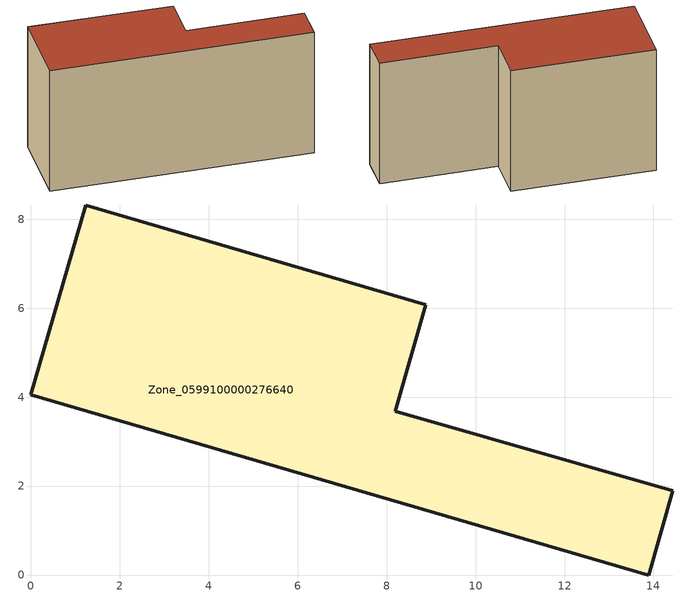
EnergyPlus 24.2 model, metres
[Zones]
Zone_0599100000276640
 floor ground (C_G): 0,4.05 1.23,8.32 8.88,6.08 8.19,3.68 14.43,1.9 13.89,0 z0
 wall outside (C_F): 1.23,8.32 0,4.05 13.89,0 14.43,1.9 8.19,3.68 8.88,6.08 1.23,8.32 z0:7.56
 roof outside (C_R): 0,4.05 13.89,0 14.43,1.9 8.19,3.68 8.88,6.08 1.23,8.32 z7.56
[BUILDING]
Pand.0599100000276640: North Axis=0; Terrain=City; Loads Convergence Tolerance Value=0.04; Temperature Convergence Tolerance Value=0.4; Solar Distribution=FullExterior; Maximum Number of Warmup Days=25; Minimum Number of Warmup Days=1
[Site:Location]
Rotterdam.The.Hague.AP_ZH_NLD Design_Conditions: Latitude=51.96; Longitude=4.45; Time Zone=1; Elevation=-4.5
[SITE:GROUNDTEMPERATURE:BUILDINGSURFACE]
18, 18, 18, 18, 18, 18, 18, 18, 18, 18, 18, 18
[MATERIAL] Thermal Absorptance=0.9; Solar Absorptance=0.7; Visible Absorptance=0.7
Name | Roughness | Thickness | Conductivity | Density | Specific Heat
G.TI.1946 | MediumSmooth | 0.15 | 1 | 540 | 1210
F.TI.1946 | Rough | 0.3 | 0.857143 | 1920 | 840
R.TI.1946 | MediumRough | 0.2 | 0.1 | 1500 | 1000
[CONSTRUCTION]
C_G: G.TI.1946
C_F: F.TI.1946
C_R: R.TI.1946
[ZONE]
Zone_0599100000276640: Type=1; Multiplier=1; Ceiling Height=Autocalculate; Volume=Autocalculate; Floor Area=autocalculate; Part of Total Floor Area=Yes
[ZONEINFILTRATION:DESIGNFLOWRATE]
Infil_Zone_0599100000276640: Zone or ZoneList or Space or SpaceList=Zone_0599100000276640; Schedule=AlwaysOn; Design Flow Rate Calculation Method=Flow/Area; Flow Rate per Floor Area=0.003; Constant Term Coefficient=1; Temperature Term Coefficient=0; Velocity Term Coefficient=0; Velocity Squared Term Coefficient=0
[HVACTEMPLATE:ZONE:IDEALLOADSAIRSYSTEM]
Zone_0599100000276640: Maximum Heating Supply Air Temperature=50; Minimum Cooling Supply Air Temperature=13; Maximum Heating Supply Air Humidity Ratio=0.0156; Minimum Cooling Supply Air Humidity Ratio=0.0077; Heating Limit=NoLimit; Cooling Limit=NoLimit; Dehumidification Control Type=ConstantSensibleHeatRatio; Cooling Sensible Heat Ratio=0.7; Dehumidification Setpoint=60; Humidification Control Type=None; Humidification Setpoint=30; Outdoor Air Method=None; Outdoor Air Flow Rate per Person=0.00944; Outdoor Air Flow Rate per Zone Floor Area=0; Outdoor Air Flow Rate per Zone=0; Demand Controlled Ventilation Type=None; Outdoor Air Economizer Type=NoEconomizer; Heat Recovery Type=None; Sensible Heat Recovery Effectiveness=0.7; Latent Heat Recovery Effectiveness=0.65
[ZONECONTROL:THERMOSTAT]
ThermostatControl_Zone_0599100000276640: Zone or ZoneList=Zone_0599100000276640; Control Type Schedule=DualSetpointControlType; Control 1=Thermostat_Zone_0599100000276640; Temperature Difference Between Cutout And Setpoint=0
[THERMOSTATSETPOINT:DUALSETPOINT]
Thermostat_Zone_0599100000276640: Heating Setpoint Temperature Schedule=HeatingSetpoint_Zone_0599100000276640; Cooling Setpoint Temperature Schedule=CoolingSetpoint_Zone_0599100000276640
[SCHEDULE:COMPACT]
HeatingSetpoint_Zone_0599100000276640: Through: 12/31, For: AllDays, Until: 24:00, 21
CoolingSetpoint_Zone_0599100000276640: Through: 12/31, For: AllDays, Until: 24:00, 24
DualSetpointControlType: Through: 12/31, For: AllDays, Until: 24:00, 4
AlwaysOn: Through: 12/31, For: AllDays, Until: 24:00, 1
